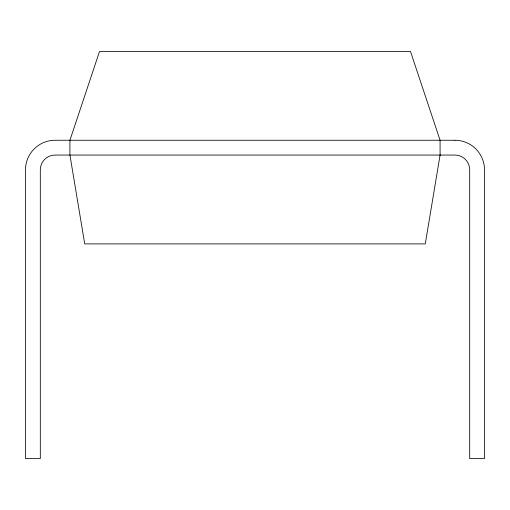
<?xml version="1.0" encoding="UTF-8"?>
<svg xmlns="http://www.w3.org/2000/svg" width="510" height="510" viewBox="0 0 510 510"><rect width="100%" height="100%" fill="white"/><g stroke="black" fill="none" stroke-linecap="round" stroke-linejoin="round"><path stroke-width="0.76" d="M440.079 155.059L425.276 243.895L84.724 243.895L69.921 155.059L69.921 140.25L99.533 51.414L410.467 51.414L440.079 140.25L440.079 155.059M454.888 140.25L55.112 140.25A29.612 29.612 0 0 0 25.5 169.862L25.5 458.586L40.309 458.586L40.309 169.862A14.809 14.809 0 0 1 55.112 155.059L454.888 155.059A14.809 14.809 0 0 1 469.691 169.862L469.691 458.586L484.5 458.586L484.5 169.862A29.612 29.612 0 0 0 454.888 140.25"/></g></svg>
